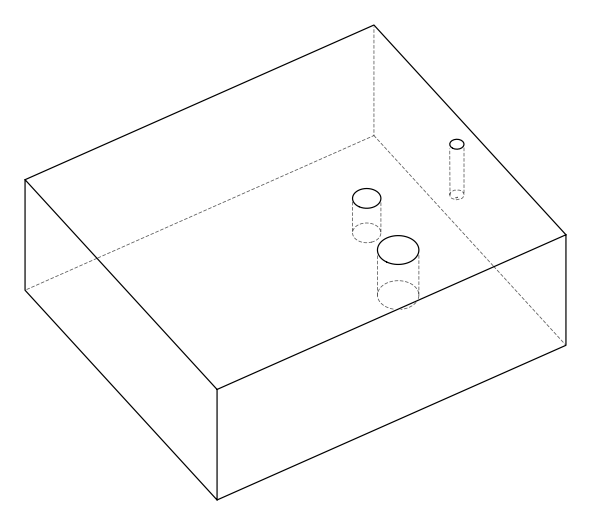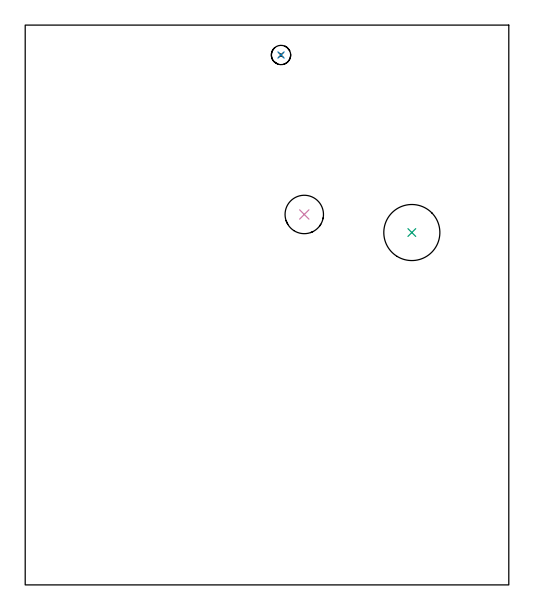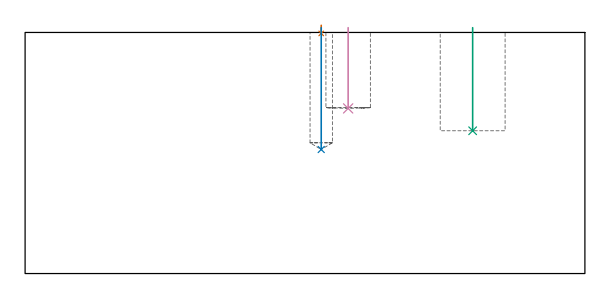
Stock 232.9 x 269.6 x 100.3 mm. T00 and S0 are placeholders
(PLAN: 4 operations, 3 tool changes, 0.5 min)
(1 SPOT_DRILL | STEP1POCKET | NXT0321_9005460120000 | 0.03 min | 0 mm3)
(2 DRILL_BLIND_HOLE_INTO_CENTER | STEP1POCKET | UGT0301_208 | 0.2 min | 3173 mm3)
(3 INDEXABLE_INSERT_DRILL_BLIND_HOLE_FROM_SOLID | STEP1POCKET_1 | UGT0302_006 | 0.17 min | 23406 mm3)
(4 INDEXABLE_INSERT_DRILL_BLIND_HOLE_FROM_SOLID_1 | STEP1POCKET_2 | NXT0302_008 | 0.14 min | 8428 mm3)
(TOOL NXT0321_9005460120000 | NC Spot Drill, 142deg, 12mm, Carbide, Uncoated | D12 PA142 FL30 Z2)
(TOOL UGT0301_208 | Twist Drill 9.3 mm | D9.3 PA118 FL78 Z2)
(TOOL UGT0302_006 | Indexable Insert Drill 27mm | D27 PA180 FL50 Z2)
(TOOL NXT0302_008 | Index. Insert Drill 18.5mm [880-D1850L25-05] | D18.5 PA176 FL93 Z2)
(OP 1 SPOT_DRILL)
G17 G21 G94 G90
T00 M6
G54
G17 G0 G90 X123.2 Y255.2 S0 M3
G43 Z110.3 H0
G94 G81 G98 Z99.9 F250. R103.3
G80
M5
M2
(OP 2 DRILL_BLIND_HOLE_INTO_CENTER)
G17 G21 G94 G90
T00 M6
G54
G17 G0 G90 X123.2 Y255.2 S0 M3
G43 Z110.3 H0
G94 G81 G98 Z51.6 F250. R102.3
G80
M5
M2
(OP 3 INDEXABLE_INSERT_DRILL_BLIND_HOLE_FROM_SOLID)
G17 G21 G94 G90
T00 M6
G54
G17 G0 G90 X186.2 Y169.7 S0 M3
G43 Z110.3 H0
G94 G81 G98 Z59.4 F250. R102.3
G80
M5
M2
(OP 4 INDEXABLE_INSERT_DRILL_BLIND_HOLE_FROM_SOLID_1)
G17 G21 G94 G90
T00 M6
G54
G17 G0 G90 X134.4 Y178.4 S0 M3
G43 Z110.3 H1
G94 G81 G98 Z68.7 F250. R102.3
G80
M5
M2
